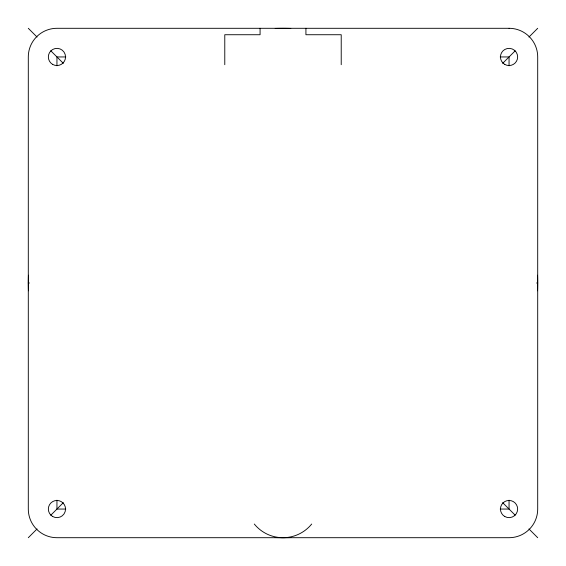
<?xml version="1.0" encoding="UTF-8"?>
<svg xmlns="http://www.w3.org/2000/svg" width="566" height="566" viewBox="0 0 566 566"><rect width="100%" height="100%" fill="white"/><g stroke="black" fill="none" stroke-linecap="round" stroke-linejoin="round"><path stroke-width="0.85" d="M28.3 537.7L37.052 528.948M50.798 515.202L63.3 502.7M502.7 63.3L515.202 50.798M528.948 37.052L537.7 28.3M65.783 56.947L56.947 56.947L56.947 65.783M500.217 56.947L509.053 56.947L509.053 65.783M28.3 283L29.39 283M536.61 283L537.7 283M65.783 509.053L56.947 509.053L56.947 500.217M500.217 509.053L509.053 509.053L509.053 500.217M28.3 28.3L37.052 37.052M50.798 50.798L63.3 63.3M502.7 502.7L515.202 515.202M528.948 528.948L537.7 537.7M341.22 64.694L341.22 34.731L305.923 34.731L305.923 28.3M260.077 28.3L260.077 34.731L224.78 34.731L224.78 64.694M311.696 524.038A36.96 36.96 0 0 1 254.304 524.038M290.79 537.58A254.7 254.7 0 0 1 275.21 537.58M28.42 290.79A254.7 254.7 0 0 1 28.42 275.21M275.21 28.42A254.7 254.7 0 0 1 290.79 28.42M537.58 275.21A254.7 254.7 0 0 1 537.58 290.79M509.053 28.3L56.947 28.3A28.647 28.647 0 0 0 28.3 56.947L28.3 509.053A28.647 28.647 0 0 0 56.947 537.7L509.053 537.7A28.647 28.647 0 0 0 537.7 509.053L537.7 56.947A28.647 28.647 0 0 0 509.053 28.3M504.752 64.397A8.596 8.596 0 0 0 517.642 56.947A8.596 8.596 0 0 0 504.752 49.504A8.596 8.596 0 0 0 504.752 64.397M504.752 516.496A8.596 8.596 0 0 0 517.642 509.053A8.596 8.596 0 0 0 504.752 501.603A8.596 8.596 0 0 0 504.752 516.496M52.652 516.496A8.596 8.596 0 0 0 65.543 509.053A8.596 8.596 0 0 0 52.652 501.603A8.596 8.596 0 0 0 52.652 516.496M52.652 64.397A8.596 8.596 0 0 0 65.543 56.947A8.596 8.596 0 0 0 52.652 49.504A8.596 8.596 0 0 0 52.652 64.397"/></g></svg>
